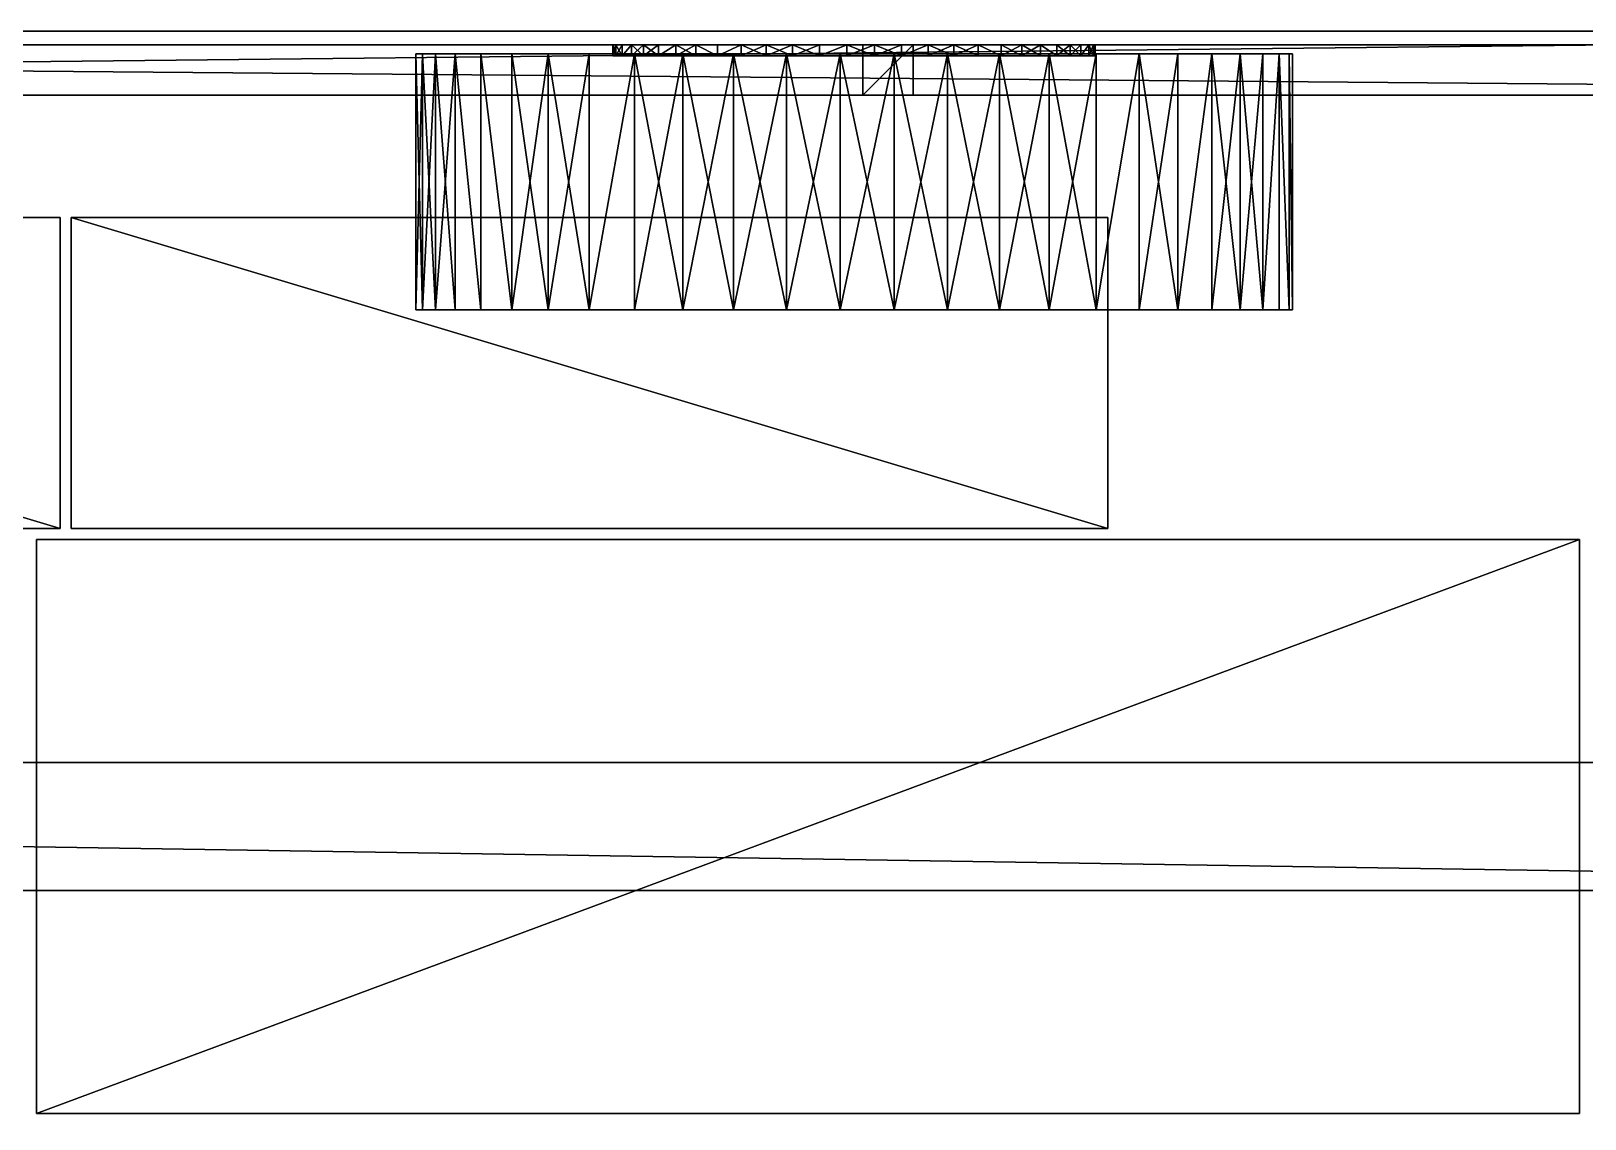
# Model space of a CAD drawing. Header units: millimetres. Extents: x -2500 to 6540, y -1255 to 1270.
# Drawn here: x 3400 to 5100, y 80 to 1270 of the extents above; entities that cross this region are included whole.
import ezdxf

# ---------------------------------------------------------------- set-up
doc = ezdxf.new("R2010")
doc.units = ezdxf.units.MM

msp = doc.modelspace()

# ---------------------------------------------------------------- linework, layer by layer
at = {"layer": 'CAD_75LAB'}
for points in [[(6540, 1270, 1190), (6540, 1270, 1120), (-40, 1270, 1120)], [(6540, 1270, 1190), (-40, 1270, 1120), (-40, 1270, 1190)], [(6540, 1270, 1120), (-40, 1200, 1120), (-40, 1270, 1120)], [(6540, 1270, 1120), (6540, 1200, 1120), (-40, 1200, 1120)], [(6540, 1270, 1190), (-40, 1270, 1190), (-40, 1200, 1190)], [(6540, 1270, 1190), (-40, 1200, 1190), (6540, 1200, 1190)], [(6540, 1255, 1030), (-40, 1255, 1030), (-40, 1255, 1120)], [(6540, 1255, 1120), (6540, 1255, 1030), (-40, 1255, 1120)], [(6540, -1255, 1030), (-40, -1255, 1030), (-40, 1255, 1030)], [(6540, 1255, 1030), (6540, -1255, 1030), (-40, 1255, 1030)], [(6540, -1255, 1120), (-40, 1255, 1120), (-40, -1255, 1120)], [(6540, 1255, 1120), (-40, 1255, 1120), (6540, -1255, 1120)], [(6540, 1255, 3560), (-40, 1255, 3560), (-40, 1255, 3615)], [(6540, 1255, 3615), (6540, 1255, 3560), (-40, 1255, 3615)], [(6540, 1200, 3560), (-40, 1200, 3560), (-40, 1255, 3560)], [(6540, 1255, 3560), (6540, 1200, 3560), (-40, 1255, 3560)], [(6540, 1200, 3615), (-40, 1255, 3615), (-40, 1200, 3615)], [(6540, 1255, 3615), (-40, 1255, 3615), (6540, 1200, 3615)], [(3820.91, 965, 509.55), (3828.17, 965, 568.2), (3828.17, 1245, 568.2)], [(3820.91, 965, 509.55), (3828.17, 1245, 568.2), (3820.91, 1245, 509.55)], [(3820.91, 965, 509.55), (3820.91, 1245, 509.55), (3820.91, 1245, 450.45)], [(3820.91, 965, 450.45), (3820.91, 965, 509.55), (3820.91, 1245, 450.45)], [(3828.17, 965, 391.8), (3820.91, 965, 450.45), (3820.91, 1245, 450.45)], [(3828.17, 965, 391.8), (3820.91, 1245, 450.45), (3828.17, 1245, 391.8)], [(3820.91, 1245, 509.55), (3828.17, 1245, 391.8), (3820.91, 1245, 450.45)], [(3842.59, 1245, 625.51), (3820.91, 1245, 509.55), (3828.17, 1245, 568.2)], [(3842.59, 1245, 625.51), (3828.17, 1245, 391.8), (3820.91, 1245, 509.55)], [(3828.17, 965, 568.2), (3842.59, 965, 625.51), (3842.59, 1245, 625.51)], [(3828.17, 965, 568.2), (3842.59, 1245, 625.51), (3828.17, 1245, 568.2)], [(3842.59, 965, 334.49), (3828.17, 965, 391.8), (3828.17, 1245, 391.8)], [(3842.59, 965, 334.49), (3828.17, 1245, 391.8), (3842.59, 1245, 334.49)], [(3828.17, 1245, 391.8), (3863.94, 1245, 279.38), (3842.59, 1245, 334.49)], [(3828.17, 1245, 391.8), (3965.86, 1245, 135.4), (3863.94, 1245, 279.38)], [(3842.59, 1245, 625.51), (3965.86, 1245, 135.4), (3828.17, 1245, 391.8)], [(3842.59, 965, 625.51), (3863.94, 1245, 680.62), (3842.59, 1245, 625.51)], [(3842.59, 965, 625.51), (3863.94, 965, 680.62), (3863.94, 1245, 680.62)], [(3863.94, 965, 279.38), (3842.59, 965, 334.49), (3842.59, 1245, 334.49)], [(3863.94, 965, 279.38), (3842.59, 1245, 334.49), (3863.94, 1245, 279.38)], [(3926.04, 1245, 780.92), (3842.59, 1245, 625.51), (3863.94, 1245, 680.62)], [(4402.69, 1245, 948.89), (3965.86, 1245, 135.4), (3842.59, 1245, 625.51)], [(4402.69, 1245, 948.89), (3842.59, 1245, 625.51), (3926.04, 1245, 780.92)], [(3891.9, 965, 732.69), (3891.9, 1245, 732.69), (3863.94, 1245, 680.62)], [(3863.94, 965, 680.62), (3891.9, 965, 732.69), (3863.94, 1245, 680.62)], [(3891.9, 965, 227.31), (3863.94, 965, 279.38), (3863.94, 1245, 279.38)], [(3891.9, 965, 227.31), (3863.94, 1245, 279.38), (3891.9, 1245, 227.31)], [(3863.94, 1245, 279.38), (3926.04, 1245, 179.08), (3891.9, 1245, 227.31)], [(3863.94, 1245, 279.38), (3965.86, 1245, 135.4), (3926.04, 1245, 179.08)], [(3926.04, 1245, 780.92), (3863.94, 1245, 680.62), (3891.9, 1245, 732.69)], [(3926.04, 965, 780.92), (3926.04, 1245, 780.92), (3891.9, 1245, 732.69)], [(3891.9, 965, 732.69), (3926.04, 965, 780.92), (3891.9, 1245, 732.69)], [(3926.04, 965, 179.08), (3891.9, 965, 227.31), (3891.9, 1245, 227.31)], [(3926.04, 965, 179.08), (3891.9, 1245, 227.31), (3926.04, 1245, 179.08)], [(3926.04, 965, 780.92), (3965.86, 1245, 824.6), (3926.04, 1245, 780.92)], [(3926.04, 965, 780.92), (3965.86, 965, 824.6), (3965.86, 1245, 824.6)], [(3965.86, 965, 135.4), (3926.04, 965, 179.08), (3926.04, 1245, 179.08)], [(3965.86, 965, 135.4), (3926.04, 1245, 179.08), (3965.86, 1245, 135.4)], [(4168.64, 1245, 941.68), (3926.04, 1245, 780.92), (3965.86, 1245, 824.6)], [(4402.69, 1245, 948.89), (3926.04, 1245, 780.92), (4168.64, 1245, 941.68)], [(3965.86, 965, 824.6), (4010.74, 1245, 863.05), (3965.86, 1245, 824.6)], [(3965.86, 965, 824.6), (4010.74, 965, 863.05), (4010.74, 1245, 863.05)], [(4010.74, 965, 96.95), (3965.86, 965, 135.4), (3965.86, 1245, 135.4)], [(4010.74, 965, 96.95), (3965.86, 1245, 135.4), (4010.74, 1245, 96.95)], [(4060, 1245, 64.31), (4010.74, 1245, 96.95), (3965.86, 1245, 135.4)], [(4060, 1245, 895.69), (3965.86, 1245, 824.6), (4010.74, 1245, 863.05)], [(4168.64, 1245, 941.68), (3965.86, 1245, 824.6), (4060, 1245, 895.69)], [(4402.69, 1245, 948.89), (4060, 1245, 64.31), (3965.86, 1245, 135.4)], [(4010.74, 965, 863.05), (4060, 1245, 895.69), (4010.74, 1245, 863.05)], [(4010.74, 965, 863.05), (4060, 965, 895.69), (4060, 1245, 895.69)], [(4010.74, 965, 96.95), (4010.74, 1245, 96.95), (4060, 1245, 64.31)], [(4060, 965, 64.31), (4010.74, 965, 96.95), (4060, 1245, 64.31)], [(4036.43, 1243, 495.07), (4039.87, 1243, 525.02), (4039.87, 1255, 525.02)], [(4036.43, 1243, 495.07), (4039.87, 1255, 525.02), (4036.43, 1255, 495.07)], [(4036.43, 1243, 495.07), (4036.43, 1255, 495.07), (4036.43, 1255, 464.93)], [(4036.43, 1243, 464.93), (4036.43, 1243, 495.07), (4036.43, 1255, 464.93)], [(4039.87, 1243, 434.98), (4036.43, 1243, 464.93), (4036.43, 1255, 464.93)], [(4039.87, 1243, 434.98), (4036.43, 1255, 464.93), (4039.87, 1255, 434.98)], [(4036.43, 1255, 495.07), (4039.87, 1255, 434.98), (4036.43, 1255, 464.93)], [(4036.43, 1255, 495.07), (4105.5, 1255, 301.49), (4039.87, 1255, 434.98)], [(4046.69, 1255, 554.38), (4036.43, 1255, 495.07), (4039.87, 1255, 525.02)], [(4070.12, 1255, 609.82), (4036.43, 1255, 495.07), (4046.69, 1255, 554.38)], [(4086.42, 1255, 635.18), (4105.5, 1255, 301.49), (4036.43, 1255, 495.07)], [(4086.42, 1255, 635.18), (4036.43, 1255, 495.07), (4070.12, 1255, 609.82)], [(4036.43, 1243, 495.07), (4036.43, 1243, 464.93), (4039.87, 1243, 434.98)], [(4036.43, 1243, 495.07), (4039.87, 1243, 434.98), (4105.5, 1243, 301.49)], [(4046.69, 1243, 554.38), (4039.87, 1243, 525.02), (4036.43, 1243, 495.07)], [(4070.12, 1243, 609.82), (4046.69, 1243, 554.38), (4036.43, 1243, 495.07)], [(4086.42, 1243, 635.18), (4036.43, 1243, 495.07), (4105.5, 1243, 301.49)], [(4086.42, 1243, 635.18), (4070.12, 1243, 609.82), (4036.43, 1243, 495.07)], [(4039.87, 1243, 525.02), (4046.69, 1243, 554.38), (4046.69, 1255, 554.38)], [(4039.87, 1243, 525.02), (4046.69, 1255, 554.38), (4039.87, 1255, 525.02)], [(4046.69, 1243, 405.62), (4039.87, 1243, 434.98), (4039.87, 1255, 434.98)], [(4046.69, 1243, 405.62), (4039.87, 1255, 434.98), (4046.69, 1255, 405.62)], [(4039.87, 1255, 434.98), (4070.12, 1255, 350.18), (4046.69, 1255, 405.62)], [(4039.87, 1255, 434.98), (4105.5, 1255, 301.49), (4070.12, 1255, 350.18)], [(4039.87, 1243, 434.98), (4046.69, 1243, 405.62), (4070.12, 1243, 350.18)], [(4039.87, 1243, 434.98), (4070.12, 1243, 350.18), (4105.5, 1243, 301.49)], [(4046.69, 1243, 554.38), (4056.82, 1243, 582.77), (4056.82, 1255, 582.77)], [(4046.69, 1243, 554.38), (4056.82, 1255, 582.77), (4046.69, 1255, 554.38)], [(4046.69, 1243, 405.62), (4046.69, 1255, 405.62), (4056.82, 1255, 377.23)], [(4056.82, 1243, 377.23), (4046.69, 1243, 405.62), (4056.82, 1255, 377.23)], [(4046.69, 1255, 405.62), (4070.12, 1255, 350.18), (4056.82, 1255, 377.23)], [(4070.12, 1255, 609.82), (4046.69, 1255, 554.38), (4056.82, 1255, 582.77)], [(4046.69, 1243, 405.62), (4056.82, 1243, 377.23), (4070.12, 1243, 350.18)], [(4070.12, 1243, 609.82), (4056.82, 1243, 582.77), (4046.69, 1243, 554.38)], [(4056.82, 1243, 582.77), (4070.12, 1243, 609.82), (4070.12, 1255, 609.82)], [(4056.82, 1243, 582.77), (4070.12, 1255, 609.82), (4056.82, 1255, 582.77)], [(4070.12, 1243, 350.18), (4056.82, 1243, 377.23), (4056.82, 1255, 377.23)], [(4070.12, 1243, 350.18), (4056.82, 1255, 377.23), (4070.12, 1255, 350.18)], [(4060, 965, 895.69), (4112.9, 1245, 922.03), (4060, 1245, 895.69)], [(4060, 965, 895.69), (4112.9, 965, 922.03), (4112.9, 1245, 922.03)], [(4112.9, 965, 37.97), (4060, 965, 64.31), (4060, 1245, 64.31)], [(4112.9, 965, 37.97), (4060, 1245, 64.31), (4112.9, 1245, 37.97)], [(4226.37, 1245, 5.68), (4112.9, 1245, 37.97), (4060, 1245, 64.31)], [(4285.22, 1245, 0.23), (4226.37, 1245, 5.68), (4060, 1245, 64.31)], [(4168.64, 1245, 941.68), (4060, 1245, 895.69), (4112.9, 1245, 922.03)], [(4402.69, 1245, 948.89), (4285.22, 1245, 0.23), (4060, 1245, 64.31)], [(4070.12, 1243, 609.82), (4086.42, 1243, 635.18), (4086.42, 1255, 635.18)], [(4070.12, 1243, 609.82), (4086.42, 1255, 635.18), (4070.12, 1255, 609.82)], [(4086.42, 1243, 324.82), (4070.12, 1243, 350.18), (4070.12, 1255, 350.18)], [(4086.42, 1243, 324.82), (4070.12, 1255, 350.18), (4086.42, 1255, 324.82)], [(4070.12, 1255, 350.18), (4105.5, 1255, 301.49), (4086.42, 1255, 324.82)], [(4070.12, 1243, 350.18), (4086.42, 1243, 324.82), (4105.5, 1243, 301.49)], [(4086.42, 1243, 635.18), (4105.5, 1243, 658.51), (4105.5, 1255, 658.51)], [(4086.42, 1243, 635.18), (4105.5, 1255, 658.51), (4086.42, 1255, 635.18)], [(4086.42, 1243, 324.82), (4086.42, 1255, 324.82), (4105.5, 1255, 301.49)], [(4105.5, 1243, 301.49), (4086.42, 1243, 324.82), (4105.5, 1255, 301.49)], [(4127.12, 1255, 679.52), (4086.42, 1255, 635.18), (4105.5, 1255, 658.51)], [(4150.99, 1255, 697.92), (4086.42, 1255, 635.18), (4127.12, 1255, 679.52)], [(4176.8, 1255, 713.49), (4105.5, 1255, 301.49), (4086.42, 1255, 635.18)], [(4176.8, 1255, 713.49), (4086.42, 1255, 635.18), (4150.99, 1255, 697.92)], [(4127.12, 1243, 679.52), (4105.5, 1243, 658.51), (4086.42, 1243, 635.18)], [(4150.99, 1243, 697.92), (4127.12, 1243, 679.52), (4086.42, 1243, 635.18)], [(4176.8, 1243, 713.49), (4086.42, 1243, 635.18), (4105.5, 1243, 301.49)], [(4176.8, 1243, 713.49), (4150.99, 1243, 697.92), (4086.42, 1243, 635.18)], [(4105.5, 1243, 658.51), (4127.12, 1255, 679.52), (4105.5, 1255, 658.51)], [(4105.5, 1243, 658.51), (4127.12, 1243, 679.52), (4127.12, 1255, 679.52)], [(4127.12, 1243, 280.48), (4105.5, 1243, 301.49), (4105.5, 1255, 301.49)], [(4127.12, 1243, 280.48), (4105.5, 1255, 301.49), (4127.12, 1255, 280.48)], [(4176.8, 1255, 246.51), (4127.12, 1255, 280.48), (4105.5, 1255, 301.49)], [(4232.89, 1255, 224.67), (4176.8, 1255, 246.51), (4105.5, 1255, 301.49)], [(4352.43, 1255, 221.26), (4232.89, 1255, 224.67), (4105.5, 1255, 301.49)], [(4292.46, 1255, 743.89), (4105.5, 1255, 301.49), (4176.8, 1255, 713.49)], [(4292.46, 1255, 743.89), (4352.43, 1255, 221.26), (4105.5, 1255, 301.49)], [(4176.8, 1243, 246.51), (4105.5, 1243, 301.49), (4127.12, 1243, 280.48)], [(4232.89, 1243, 224.67), (4105.5, 1243, 301.49), (4176.8, 1243, 246.51)], [(4352.43, 1243, 221.26), (4105.5, 1243, 301.49), (4232.89, 1243, 224.67)], [(4292.46, 1243, 743.89), (4176.8, 1243, 713.49), (4105.5, 1243, 301.49)], [(4292.46, 1243, 743.89), (4105.5, 1243, 301.49), (4352.43, 1243, 221.26)], [(4112.9, 965, 922.03), (4168.64, 1245, 941.68), (4112.9, 1245, 922.03)], [(4112.9, 965, 922.03), (4168.64, 965, 941.68), (4168.64, 1245, 941.68)], [(4168.64, 965, 18.32), (4112.9, 965, 37.97), (4112.9, 1245, 37.97)], [(4168.64, 965, 18.32), (4112.9, 1245, 37.97), (4168.64, 1245, 18.32)], [(4226.37, 1245, 5.68), (4168.64, 1245, 18.32), (4112.9, 1245, 37.97)], [(4150.99, 1243, 697.92), (4150.99, 1255, 697.92), (4127.12, 1255, 679.52)], [(4127.12, 1243, 679.52), (4150.99, 1243, 697.92), (4127.12, 1255, 679.52)], [(4150.99, 1243, 262.08), (4127.12, 1243, 280.48), (4127.12, 1255, 280.48)], [(4150.99, 1243, 262.08), (4127.12, 1255, 280.48), (4150.99, 1255, 262.08)], [(4176.8, 1255, 246.51), (4150.99, 1255, 262.08), (4127.12, 1255, 280.48)], [(4176.8, 1243, 246.51), (4127.12, 1243, 280.48), (4150.99, 1243, 262.08)], [(4150.99, 1243, 697.92), (4176.8, 1255, 713.49), (4150.99, 1255, 697.92)], [(4150.99, 1243, 697.92), (4176.8, 1243, 713.49), (4176.8, 1255, 713.49)], [(4150.99, 1243, 262.08), (4150.99, 1255, 262.08), (4176.8, 1255, 246.51)], [(4176.8, 1243, 246.51), (4150.99, 1243, 262.08), (4176.8, 1255, 246.51)], [(4168.64, 965, 941.68), (4226.37, 1245, 954.32), (4168.64, 1245, 941.68)], [(4168.64, 965, 941.68), (4226.37, 965, 954.32), (4226.37, 1245, 954.32)], [(4226.37, 965, 5.68), (4168.64, 965, 18.32), (4168.64, 1245, 18.32)], [(4226.37, 965, 5.68), (4168.64, 1245, 18.32), (4226.37, 1245, 5.68)], [(4402.69, 1245, 948.89), (4168.64, 1245, 941.68), (4226.37, 1245, 954.32)], [(4176.8, 1243, 713.49), (4204.22, 1255, 726.01), (4176.8, 1255, 713.49)], [(4176.8, 1243, 713.49), (4204.22, 1243, 726.01), (4204.22, 1255, 726.01)], [(4204.22, 1243, 233.99), (4176.8, 1243, 246.51), (4176.8, 1255, 246.51)], [(4204.22, 1243, 233.99), (4176.8, 1255, 246.51), (4204.22, 1255, 233.99)], [(4232.89, 1255, 224.67), (4204.22, 1255, 233.99), (4176.8, 1255, 246.51)], [(4262.43, 1255, 741.31), (4176.8, 1255, 713.49), (4204.22, 1255, 726.01)], [(4292.46, 1255, 743.89), (4176.8, 1255, 713.49), (4262.43, 1255, 741.31)], [(4232.89, 1243, 224.67), (4176.8, 1243, 246.51), (4204.22, 1243, 233.99)], [(4262.43, 1243, 741.31), (4204.22, 1243, 726.01), (4176.8, 1243, 713.49)], [(4292.46, 1243, 743.89), (4262.43, 1243, 741.31), (4176.8, 1243, 713.49)], [(4204.22, 1243, 726.01), (4232.89, 1255, 735.33), (4204.22, 1255, 726.01)], [(4204.22, 1243, 726.01), (4232.89, 1243, 735.33), (4232.89, 1255, 735.33)], [(4232.89, 1243, 224.67), (4204.22, 1243, 233.99), (4204.22, 1255, 233.99)], [(4232.89, 1243, 224.67), (4204.22, 1255, 233.99), (4232.89, 1255, 224.67)], [(4262.43, 1255, 741.31), (4204.22, 1255, 726.01), (4232.89, 1255, 735.33)], [(4262.43, 1243, 741.31), (4232.89, 1243, 735.33), (4204.22, 1243, 726.01)], [(4226.37, 965, 954.32), (4285.22, 965, 959.77), (4285.22, 1245, 959.77)], [(4226.37, 965, 954.32), (4285.22, 1245, 959.77), (4226.37, 1245, 954.32)], [(4285.22, 965, 0.23), (4226.37, 965, 5.68), (4226.37, 1245, 5.68)], [(4285.22, 965, 0.23), (4226.37, 1245, 5.68), (4285.22, 1245, 0.23)], [(4402.69, 1245, 948.89), (4226.37, 1245, 954.32), (4285.22, 1245, 959.77)], [(4232.89, 1243, 735.33), (4262.43, 1255, 741.31), (4232.89, 1255, 735.33)], [(4232.89, 1243, 735.33), (4262.43, 1243, 741.31), (4262.43, 1255, 741.31)], [(4262.43, 1243, 218.69), (4232.89, 1243, 224.67), (4232.89, 1255, 224.67)], [(4262.43, 1243, 218.69), (4232.89, 1255, 224.67), (4262.43, 1255, 218.69)], [(4352.43, 1255, 221.26), (4262.43, 1255, 218.69), (4232.89, 1255, 224.67)], [(4352.43, 1243, 221.26), (4232.89, 1243, 224.67), (4262.43, 1243, 218.69)], [(4262.43, 1243, 741.31), (4292.46, 1255, 743.89), (4262.43, 1255, 741.31)], [(4262.43, 1243, 741.31), (4292.46, 1243, 743.89), (4292.46, 1255, 743.89)], [(4262.43, 1243, 218.69), (4262.43, 1255, 218.69), (4292.46, 1255, 216.11)], [(4292.46, 1243, 216.11), (4262.43, 1243, 218.69), (4292.46, 1255, 216.11)], [(4322.59, 1255, 216.97), (4292.46, 1255, 216.11), (4262.43, 1255, 218.69)], [(4352.43, 1255, 221.26), (4322.59, 1255, 216.97), (4262.43, 1255, 218.69)], [(4322.59, 1243, 216.97), (4262.43, 1243, 218.69), (4292.46, 1243, 216.11)], [(4352.43, 1243, 221.26), (4262.43, 1243, 218.69), (4322.59, 1243, 216.97)], [(4285.22, 965, 959.77), (4344.29, 965, 957.95), (4344.29, 1245, 957.95)], [(4285.22, 965, 959.77), (4344.29, 1245, 957.95), (4285.22, 1245, 959.77)], [(4344.29, 965, 2.05), (4285.22, 965, 0.23), (4285.22, 1245, 0.23)], [(4344.29, 965, 2.05), (4285.22, 1245, 0.23), (4344.29, 1245, 2.05)], [(4654.72, 1245, 156.63), (4344.29, 1245, 2.05), (4285.22, 1245, 0.23)], [(4691.77, 1245, 202.67), (4654.72, 1245, 156.63), (4285.22, 1245, 0.23)], [(4722.89, 1245, 252.92), (4691.77, 1245, 202.67), (4285.22, 1245, 0.23)], [(4402.69, 1245, 948.89), (4285.22, 1245, 959.77), (4344.29, 1245, 957.95)], [(4654.72, 1245, 803.37), (4285.22, 1245, 0.23), (4402.69, 1245, 948.89)], [(4654.72, 1245, 803.37), (4722.89, 1245, 252.92), (4285.22, 1245, 0.23)], [(4292.46, 1243, 743.89), (4322.59, 1255, 743.03), (4292.46, 1255, 743.89)], [(4292.46, 1243, 743.89), (4322.59, 1243, 743.03), (4322.59, 1255, 743.03)], [(4322.59, 1243, 216.97), (4292.46, 1243, 216.11), (4292.46, 1255, 216.11)], [(4322.59, 1243, 216.97), (4292.46, 1255, 216.11), (4322.59, 1255, 216.97)], [(4381.58, 1255, 731.08), (4292.46, 1255, 743.89), (4322.59, 1255, 743.03)], [(4381.58, 1255, 731.08), (4352.43, 1255, 221.26), (4292.46, 1255, 743.89)], [(4381.58, 1243, 731.08), (4322.59, 1243, 743.03), (4292.46, 1243, 743.89)], [(4381.58, 1243, 731.08), (4292.46, 1243, 743.89), (4352.43, 1243, 221.26)], [(4310, 1200, 3560), (4310, 1255, 1120), (4310, 1200, 1120)], [(4310, 1200, 3560), (4310, 1255, 3560), (4310, 1255, 1120)], [(4365, 1255, 3560), (4365, 1255, 1120), (4310, 1255, 1120)], [(4365, 1255, 3560), (4310, 1255, 1120), (4310, 1255, 3560)], [(4365, 1255, 1120), (4310, 1200, 1120), (4310, 1255, 1120)], [(4365, 1255, 1120), (4365, 1200, 1120), (4310, 1200, 1120)], [(4365, 1255, 3560), (4310, 1255, 3560), (4310, 1200, 3560)], [(4365, 1255, 3560), (4310, 1200, 3560), (4365, 1200, 3560)], [(4322.59, 1243, 743.03), (4352.43, 1255, 738.74), (4322.59, 1255, 743.03)], [(4322.59, 1243, 743.03), (4352.43, 1243, 738.74), (4352.43, 1255, 738.74)], [(4352.43, 1243, 221.26), (4322.59, 1243, 216.97), (4322.59, 1255, 216.97)], [(4352.43, 1243, 221.26), (4322.59, 1255, 216.97), (4352.43, 1255, 221.26)], [(4381.58, 1255, 731.08), (4322.59, 1255, 743.03), (4352.43, 1255, 738.74)], [(4381.58, 1243, 731.08), (4352.43, 1243, 738.74), (4322.59, 1243, 743.03)], [(4344.29, 965, 957.95), (4402.69, 965, 948.89), (4402.69, 1245, 948.89)], [(4344.29, 965, 957.95), (4402.69, 1245, 948.89), (4344.29, 1245, 957.95)], [(4402.69, 965, 11.11), (4344.29, 965, 2.05), (4344.29, 1245, 2.05)], [(4402.69, 965, 11.11), (4344.29, 1245, 2.05), (4402.69, 1245, 11.11)], [(4513.95, 1245, 50.32), (4402.69, 1245, 11.11), (4344.29, 1245, 2.05)], [(4654.72, 1245, 156.63), (4513.95, 1245, 50.32), (4344.29, 1245, 2.05)], [(4352.43, 1243, 738.74), (4381.58, 1243, 731.08), (4381.58, 1255, 731.08)], [(4352.43, 1243, 738.74), (4381.58, 1255, 731.08), (4352.43, 1255, 738.74)], [(4352.43, 1243, 221.26), (4352.43, 1255, 221.26), (4381.58, 1255, 228.92)], [(4381.58, 1243, 228.92), (4352.43, 1243, 221.26), (4381.58, 1255, 228.92)], [(4409.67, 1255, 239.86), (4381.58, 1255, 228.92), (4352.43, 1255, 221.26)], [(4564, 1255, 480), (4409.67, 1255, 239.86), (4352.43, 1255, 221.26)], [(4461.21, 1255, 689.06), (4564, 1255, 480), (4352.43, 1255, 221.26)], [(4461.21, 1255, 689.06), (4352.43, 1255, 221.26), (4381.58, 1255, 731.08)], [(4409.67, 1243, 239.86), (4352.43, 1243, 221.26), (4381.58, 1243, 228.92)], [(4564, 1243, 480), (4352.43, 1243, 221.26), (4409.67, 1243, 239.86)], [(4461.21, 1243, 689.06), (4352.43, 1243, 221.26), (4564, 1243, 480)], [(4461.21, 1243, 689.06), (4381.58, 1243, 731.08), (4352.43, 1243, 221.26)], [(4365, 1200, 3560), (4365, 1200, 1120), (4365, 1255, 1120)], [(4365, 1200, 3560), (4365, 1255, 1120), (4365, 1255, 3560)], [(4381.58, 1243, 731.08), (4409.67, 1243, 720.14), (4409.67, 1255, 720.14)], [(4381.58, 1243, 731.08), (4409.67, 1255, 720.14), (4381.58, 1255, 731.08)], [(4409.67, 1243, 239.86), (4381.58, 1255, 228.92), (4409.67, 1255, 239.86)], [(4409.67, 1243, 239.86), (4381.58, 1243, 228.92), (4381.58, 1255, 228.92)], [(4461.21, 1255, 689.06), (4381.58, 1255, 731.08), (4409.67, 1255, 720.14)], [(4461.21, 1243, 689.06), (4409.67, 1243, 720.14), (4381.58, 1243, 731.08)], [(4402.69, 965, 948.89), (4459.53, 965, 932.71), (4459.53, 1245, 932.71)], [(4402.69, 965, 948.89), (4459.53, 1245, 932.71), (4402.69, 1245, 948.89)], [(4459.53, 965, 27.29), (4402.69, 965, 11.11), (4402.69, 1245, 11.11)], [(4459.53, 965, 27.29), (4402.69, 1245, 11.11), (4459.53, 1245, 27.29)], [(4513.95, 1245, 50.32), (4459.53, 1245, 27.29), (4402.69, 1245, 11.11)], [(4654.72, 1245, 803.37), (4402.69, 1245, 948.89), (4459.53, 1245, 932.71)], [(4409.67, 1243, 720.14), (4436.33, 1243, 706.08), (4436.33, 1255, 706.08)], [(4409.67, 1243, 720.14), (4436.33, 1255, 706.08), (4409.67, 1255, 720.14)], [(4436.33, 1243, 253.92), (4409.67, 1255, 239.86), (4436.33, 1255, 253.92)], [(4436.33, 1243, 253.92), (4409.67, 1243, 239.86), (4409.67, 1255, 239.86)], [(4461.21, 1255, 270.94), (4436.33, 1255, 253.92), (4409.67, 1255, 239.86)], [(4564, 1255, 480), (4461.21, 1255, 270.94), (4409.67, 1255, 239.86)], [(4461.21, 1255, 689.06), (4409.67, 1255, 720.14), (4436.33, 1255, 706.08)], [(4461.21, 1243, 270.94), (4409.67, 1243, 239.86), (4436.33, 1243, 253.92)], [(4564, 1243, 480), (4409.67, 1243, 239.86), (4461.21, 1243, 270.94)], [(4461.21, 1243, 689.06), (4436.33, 1243, 706.08), (4409.67, 1243, 720.14)], [(4461.21, 1243, 689.06), (4461.21, 1255, 689.06), (4436.33, 1255, 706.08)], [(4436.33, 1243, 706.08), (4461.21, 1243, 689.06), (4436.33, 1255, 706.08)], [(4461.21, 1243, 270.94), (4436.33, 1243, 253.92), (4436.33, 1255, 253.92)], [(4461.21, 1243, 270.94), (4436.33, 1255, 253.92), (4461.21, 1255, 270.94)], [(4459.53, 965, 932.71), (4513.95, 965, 909.68), (4513.95, 1245, 909.68)], [(4459.53, 965, 932.71), (4513.95, 1245, 909.68), (4459.53, 1245, 932.71)], [(4513.95, 965, 50.32), (4459.53, 965, 27.29), (4459.53, 1245, 27.29)], [(4513.95, 965, 50.32), (4459.53, 1245, 27.29), (4513.95, 1245, 50.32)], [(4654.72, 1245, 803.37), (4459.53, 1245, 932.71), (4513.95, 1245, 909.68)], [(4461.21, 1243, 689.06), (4483.99, 1243, 669.32), (4483.99, 1255, 669.32)], [(4461.21, 1243, 689.06), (4483.99, 1255, 669.32), (4461.21, 1255, 689.06)], [(4483.99, 1243, 290.68), (4461.21, 1243, 270.94), (4461.21, 1255, 270.94)], [(4483.99, 1243, 290.68), (4461.21, 1255, 270.94), (4483.99, 1255, 290.68)], [(4504.37, 1255, 312.88), (4483.99, 1255, 290.68), (4461.21, 1255, 270.94)], [(4522.09, 1255, 337.27), (4504.37, 1255, 312.88), (4461.21, 1255, 270.94)], [(4564, 1255, 480), (4522.09, 1255, 337.27), (4461.21, 1255, 270.94)], [(4483.99, 1255, 669.32), (4564, 1255, 480), (4461.21, 1255, 689.06)], [(4504.37, 1243, 312.88), (4461.21, 1243, 270.94), (4483.99, 1243, 290.68)], [(4522.09, 1243, 337.27), (4461.21, 1243, 270.94), (4504.37, 1243, 312.88)], [(4564, 1243, 480), (4461.21, 1243, 270.94), (4522.09, 1243, 337.27)], [(4483.99, 1243, 669.32), (4461.21, 1243, 689.06), (4564, 1243, 480)], [(4483.99, 1243, 669.32), (4504.37, 1243, 647.12), (4504.37, 1255, 647.12)], [(4483.99, 1243, 669.32), (4504.37, 1255, 647.12), (4483.99, 1255, 669.32)], [(4504.37, 1243, 312.88), (4483.99, 1255, 290.68), (4504.37, 1255, 312.88)], [(4504.37, 1243, 312.88), (4483.99, 1243, 290.68), (4483.99, 1255, 290.68)], [(4483.99, 1255, 669.32), (4504.37, 1255, 647.12), (4564, 1255, 480)], [(4483.99, 1243, 669.32), (4564, 1243, 480), (4504.37, 1243, 647.12)], [(4522.09, 1243, 622.73), (4522.09, 1255, 622.73), (4504.37, 1255, 647.12)], [(4504.37, 1243, 647.12), (4522.09, 1243, 622.73), (4504.37, 1255, 647.12)], [(4522.09, 1243, 337.27), (4504.37, 1255, 312.88), (4522.09, 1255, 337.27)], [(4522.09, 1243, 337.27), (4504.37, 1243, 312.88), (4504.37, 1255, 312.88)], [(4504.37, 1255, 647.12), (4522.09, 1255, 622.73), (4564, 1255, 480)], [(4504.37, 1243, 647.12), (4564, 1243, 480), (4522.09, 1243, 622.73)], [(4513.95, 965, 909.68), (4565.14, 965, 880.13), (4565.14, 1245, 880.13)], [(4513.95, 965, 909.68), (4565.14, 1245, 880.13), (4513.95, 1245, 909.68)], [(4565.14, 965, 79.87), (4513.95, 965, 50.32), (4513.95, 1245, 50.32)], [(4565.14, 965, 79.87), (4513.95, 1245, 50.32), (4565.14, 1245, 79.87)], [(4654.72, 1245, 156.63), (4565.14, 1245, 79.87), (4513.95, 1245, 50.32)], [(4654.72, 1245, 803.37), (4513.95, 1245, 909.68), (4565.14, 1245, 880.13)], [(4522.09, 1243, 622.73), (4536.91, 1243, 596.48), (4536.91, 1255, 596.48)], [(4522.09, 1243, 622.73), (4536.91, 1255, 596.48), (4522.09, 1255, 622.73)], [(4536.91, 1243, 363.52), (4522.09, 1255, 337.27), (4536.91, 1255, 363.52)], [(4536.91, 1243, 363.52), (4522.09, 1243, 337.27), (4522.09, 1255, 337.27)], [(4564, 1255, 480), (4536.91, 1255, 363.52), (4522.09, 1255, 337.27)], [(4522.09, 1255, 622.73), (4536.91, 1255, 596.48), (4564, 1255, 480)], [(4564, 1243, 480), (4522.09, 1243, 337.27), (4536.91, 1243, 363.52)], [(4522.09, 1243, 622.73), (4564, 1243, 480), (4536.91, 1243, 596.48)], [(4536.91, 1243, 596.48), (4548.65, 1243, 568.72), (4548.65, 1255, 568.72)], [(4536.91, 1243, 596.48), (4548.65, 1255, 568.72), (4536.91, 1255, 596.48)], [(4548.65, 1243, 391.28), (4536.91, 1255, 363.52), (4548.65, 1255, 391.28)], [(4548.65, 1243, 391.28), (4536.91, 1243, 363.52), (4536.91, 1255, 363.52)], [(4564, 1255, 480), (4548.65, 1255, 391.28), (4536.91, 1255, 363.52)], [(4536.91, 1255, 596.48), (4562.28, 1255, 510.09), (4564, 1255, 480)], [(4536.91, 1255, 596.48), (4557.14, 1255, 539.8), (4562.28, 1255, 510.09)], [(4536.91, 1255, 596.48), (4548.65, 1255, 568.72), (4557.14, 1255, 539.8)], [(4564, 1243, 480), (4536.91, 1243, 363.52), (4548.65, 1243, 391.28)], [(4536.91, 1243, 596.48), (4564, 1243, 480), (4562.28, 1243, 510.09)], [(4536.91, 1243, 596.48), (4562.28, 1243, 510.09), (4557.14, 1243, 539.8)], [(4536.91, 1243, 596.48), (4557.14, 1243, 539.8), (4548.65, 1243, 568.72)], [(4548.65, 1243, 568.72), (4557.14, 1243, 539.8), (4557.14, 1255, 539.8)], [(4548.65, 1243, 568.72), (4557.14, 1255, 539.8), (4548.65, 1255, 568.72)], [(4548.65, 1243, 391.28), (4548.65, 1255, 391.28), (4557.14, 1255, 420.2)], [(4557.14, 1243, 420.2), (4548.65, 1243, 391.28), (4557.14, 1255, 420.2)], [(4562.28, 1255, 449.91), (4557.14, 1255, 420.2), (4548.65, 1255, 391.28)], [(4564, 1255, 480), (4562.28, 1255, 449.91), (4548.65, 1255, 391.28)], [(4562.28, 1243, 449.91), (4548.65, 1243, 391.28), (4557.14, 1243, 420.2)], [(4564, 1243, 480), (4548.65, 1243, 391.28), (4562.28, 1243, 449.91)], [(4557.14, 1243, 539.8), (4562.28, 1243, 510.09), (4562.28, 1255, 510.09)], [(4557.14, 1243, 539.8), (4562.28, 1255, 510.09), (4557.14, 1255, 539.8)], [(4562.28, 1243, 449.91), (4557.14, 1255, 420.2), (4562.28, 1255, 449.91)], [(4562.28, 1243, 449.91), (4557.14, 1243, 420.2), (4557.14, 1255, 420.2)], [(4562.28, 1243, 510.09), (4564, 1243, 480), (4564, 1255, 480)], [(4562.28, 1243, 510.09), (4564, 1255, 480), (4562.28, 1255, 510.09)], [(4562.28, 1243, 449.91), (4562.28, 1255, 449.91), (4564, 1255, 480)], [(4564, 1243, 480), (4562.28, 1243, 449.91), (4564, 1255, 480)], [(4565.14, 965, 880.13), (4612.3, 965, 844.51), (4612.3, 1245, 844.51)], [(4565.14, 965, 880.13), (4612.3, 1245, 844.51), (4565.14, 1245, 880.13)], [(4565.14, 965, 79.87), (4565.14, 1245, 79.87), (4612.3, 1245, 115.49)], [(4612.3, 965, 115.49), (4565.14, 965, 79.87), (4612.3, 1245, 115.49)], [(4654.72, 1245, 156.63), (4612.3, 1245, 115.49), (4565.14, 1245, 79.87)], [(4654.72, 1245, 803.37), (4565.14, 1245, 880.13), (4612.3, 1245, 844.51)], [(4612.3, 965, 844.51), (4654.72, 965, 803.37), (4654.72, 1245, 803.37)], [(4612.3, 965, 844.51), (4654.72, 1245, 803.37), (4612.3, 1245, 844.51)], [(4654.72, 965, 156.63), (4612.3, 965, 115.49), (4612.3, 1245, 115.49)], [(4654.72, 965, 156.63), (4612.3, 1245, 115.49), (4654.72, 1245, 156.63)], [(4654.72, 965, 803.37), (4691.77, 965, 757.33), (4691.77, 1245, 757.33)], [(4654.72, 965, 803.37), (4691.77, 1245, 757.33), (4654.72, 1245, 803.37)], [(4654.72, 965, 156.63), (4654.72, 1245, 156.63), (4691.77, 1245, 202.67)], [(4691.77, 965, 202.67), (4654.72, 965, 156.63), (4691.77, 1245, 202.67)], [(4654.72, 1245, 803.37), (4776.36, 1245, 538.99), (4747.59, 1245, 306.6)], [(4654.72, 1245, 803.37), (4691.77, 1245, 757.33), (4776.36, 1245, 538.99)], [(4654.72, 1245, 803.37), (4747.59, 1245, 306.6), (4722.89, 1245, 252.92)], [(4691.77, 965, 757.33), (4722.89, 965, 707.08), (4722.89, 1245, 707.08)], [(4691.77, 965, 757.33), (4722.89, 1245, 707.08), (4691.77, 1245, 757.33)], [(4722.89, 965, 252.92), (4691.77, 965, 202.67), (4691.77, 1245, 202.67)], [(4722.89, 965, 252.92), (4691.77, 1245, 202.67), (4722.89, 1245, 252.92)], [(4691.77, 1245, 757.33), (4722.89, 1245, 707.08), (4776.36, 1245, 538.99)], [(4722.89, 965, 707.08), (4747.59, 965, 653.4), (4747.59, 1245, 653.4)], [(4722.89, 965, 707.08), (4747.59, 1245, 653.4), (4722.89, 1245, 707.08)], [(4747.59, 965, 306.6), (4722.89, 1245, 252.92), (4747.59, 1245, 306.6)], [(4747.59, 965, 306.6), (4722.89, 965, 252.92), (4722.89, 1245, 252.92)], [(4722.89, 1245, 707.08), (4747.59, 1245, 653.4), (4776.36, 1245, 538.99)], [(4747.59, 965, 653.4), (4765.5, 965, 597.08), (4765.5, 1245, 597.08)], [(4747.59, 965, 653.4), (4765.5, 1245, 597.08), (4747.59, 1245, 653.4)], [(4747.59, 965, 306.6), (4747.59, 1245, 306.6), (4765.5, 1245, 362.92)], [(4765.5, 965, 362.92), (4747.59, 965, 306.6), (4765.5, 1245, 362.92)], [(4776.36, 1245, 538.99), (4765.5, 1245, 362.92), (4747.59, 1245, 306.6)], [(4747.59, 1245, 653.4), (4765.5, 1245, 597.08), (4776.36, 1245, 538.99)], [(4776.36, 965, 538.99), (4776.36, 1245, 538.99), (4765.5, 1245, 597.08)], [(4765.5, 965, 597.08), (4776.36, 965, 538.99), (4765.5, 1245, 597.08)], [(4776.36, 965, 421.01), (4765.5, 1245, 362.92), (4776.36, 1245, 421.01)], [(4776.36, 965, 421.01), (4765.5, 965, 362.92), (4765.5, 1245, 362.92)], [(4780, 1245, 480), (4776.36, 1245, 421.01), (4765.5, 1245, 362.92)], [(4776.36, 1245, 538.99), (4780, 1245, 480), (4765.5, 1245, 362.92)], [(4780, 965, 480), (4780, 1245, 480), (4776.36, 1245, 538.99)], [(4776.36, 965, 538.99), (4780, 965, 480), (4776.36, 1245, 538.99)], [(4780, 965, 480), (4776.36, 1245, 421.01), (4780, 1245, 480)], [(4780, 965, 480), (4776.36, 965, 421.01), (4776.36, 1245, 421.01)], [(6540, 1200, 3560), (-40, 1200, 3615), (-40, 1200, 3560)], [(6540, 1200, 3615), (-40, 1200, 3615), (6540, 1200, 3560)], [(6540, 1200, 1190), (-40, 1200, 1120), (6540, 1200, 1120)], [(6540, 1200, 1190), (-40, 1200, 1190), (-40, 1200, 1120)], [(4365, 1200, 3560), (4310, 1200, 1120), (4365, 1200, 1120)], [(4365, 1200, 3560), (4310, 1200, 3560), (4310, 1200, 1120)], [(3432, 1066, 1123), (2298, 1066, 1123), (2298, 1066, 1329)], [(3432, 1066, 1329), (3432, 1066, 1123), (2298, 1066, 1329)], [(3432, 726, 1123), (2298, 726, 1123), (2298, 1066, 1123)], [(3432, 1066, 1123), (3432, 726, 1123), (2298, 1066, 1123)], [(3432, 726, 1329), (2298, 1066, 1329), (2298, 726, 1329)], [(3432, 1066, 1329), (2298, 1066, 1329), (3432, 726, 1329)], [(3432, 1066, 1335), (2298, 1066, 1335), (2298, 1066, 1541)], [(3432, 1066, 1541), (3432, 1066, 1335), (2298, 1066, 1541)], [(3432, 726, 1335), (2298, 726, 1335), (2298, 1066, 1335)], [(3432, 1066, 1335), (3432, 726, 1335), (2298, 1066, 1335)], [(3432, 726, 1541), (2298, 1066, 1541), (2298, 726, 1541)], [(3432, 1066, 1541), (2298, 1066, 1541), (3432, 726, 1541)], [(3432, 1066, 1547), (2298, 1066, 1547), (2298, 1066, 1753)], [(3432, 1066, 1753), (3432, 1066, 1547), (2298, 1066, 1753)], [(3432, 726, 1547), (2298, 726, 1547), (2298, 1066, 1547)], [(3432, 1066, 1547), (3432, 726, 1547), (2298, 1066, 1547)], [(3432, 726, 1753), (2298, 1066, 1753), (2298, 726, 1753)], [(3432, 1066, 1753), (2298, 1066, 1753), (3432, 726, 1753)], [(3432, 1066, 1759), (2298, 1066, 1759), (2298, 1066, 1965)], [(3432, 1066, 1965), (3432, 1066, 1759), (2298, 1066, 1965)], [(3432, 726, 1759), (2298, 726, 1759), (2298, 1066, 1759)], [(3432, 1066, 1759), (3432, 726, 1759), (2298, 1066, 1759)], [(3432, 726, 1965), (2298, 1066, 1965), (2298, 726, 1965)], [(3432, 1066, 1965), (2298, 1066, 1965), (3432, 726, 1965)], [(3432, 1066, 1971), (2298, 1066, 1971), (2298, 1066, 2177)], [(3432, 1066, 2177), (3432, 1066, 1971), (2298, 1066, 2177)], [(3432, 726, 1971), (2298, 726, 1971), (2298, 1066, 1971)], [(3432, 1066, 1971), (3432, 726, 1971), (2298, 1066, 1971)], [(3432, 726, 2177), (2298, 1066, 2177), (2298, 726, 2177)], [(3432, 1066, 2177), (2298, 1066, 2177), (3432, 726, 2177)], [(3432, 1066, 2183), (2298, 1066, 2183), (2298, 1066, 2389)], [(3432, 1066, 2389), (3432, 1066, 2183), (2298, 1066, 2389)], [(3432, 726, 2183), (2298, 726, 2183), (2298, 1066, 2183)], [(3432, 1066, 2183), (3432, 726, 2183), (2298, 1066, 2183)], [(3432, 726, 2389), (2298, 1066, 2389), (2298, 726, 2389)], [(3432, 1066, 2389), (2298, 1066, 2389), (3432, 726, 2389)], [(3432, 1066, 2395), (2298, 1066, 2395), (2298, 1066, 2601)], [(3432, 1066, 2601), (3432, 1066, 2395), (2298, 1066, 2601)], [(3432, 726, 2395), (2298, 726, 2395), (2298, 1066, 2395)], [(3432, 1066, 2395), (3432, 726, 2395), (2298, 1066, 2395)], [(3432, 726, 2601), (2298, 1066, 2601), (2298, 726, 2601)], [(3432, 1066, 2601), (2298, 1066, 2601), (3432, 726, 2601)], [(3432, 1066, 2607), (2298, 1066, 2607), (2298, 1066, 2813)], [(3432, 1066, 2813), (3432, 1066, 2607), (2298, 1066, 2813)], [(3432, 726, 2607), (2298, 726, 2607), (2298, 1066, 2607)], [(3432, 1066, 2607), (3432, 726, 2607), (2298, 1066, 2607)], [(3432, 726, 2813), (2298, 1066, 2813), (2298, 726, 2813)], [(3432, 1066, 2813), (2298, 1066, 2813), (3432, 726, 2813)], [(3432, 1066, 2819), (2298, 1066, 2819), (2298, 1066, 3025)], [(3432, 1066, 3025), (3432, 1066, 2819), (2298, 1066, 3025)], [(3432, 726, 2819), (2298, 726, 2819), (2298, 1066, 2819)], [(3432, 1066, 2819), (3432, 726, 2819), (2298, 1066, 2819)], [(3432, 726, 3025), (2298, 1066, 3025), (2298, 726, 3025)], [(3432, 1066, 3025), (2298, 1066, 3025), (3432, 726, 3025)], [(3432, 1066, 3031), (2298, 1066, 3031), (2298, 1066, 3237)], [(3432, 1066, 3237), (3432, 1066, 3031), (2298, 1066, 3237)], [(3432, 726, 3031), (2298, 726, 3031), (2298, 1066, 3031)], [(3432, 1066, 3031), (3432, 726, 3031), (2298, 1066, 3031)], [(3432, 726, 3237), (2298, 1066, 3237), (2298, 726, 3237)], [(3432, 1066, 3237), (2298, 1066, 3237), (3432, 726, 3237)], [(3432, 1066, 3243), (2298, 1066, 3243), (2298, 1066, 3449)], [(3432, 1066, 3449), (3432, 1066, 3243), (2298, 1066, 3449)], [(3432, 726, 3243), (2298, 726, 3243), (2298, 1066, 3243)], [(3432, 1066, 3243), (3432, 726, 3243), (2298, 1066, 3243)], [(3432, 726, 3449), (2298, 1066, 3449), (2298, 726, 3449)], [(3432, 1066, 3449), (2298, 1066, 3449), (3432, 726, 3449)], [(3432, 726, 1329), (3432, 726, 1123), (3432, 1066, 1123)], [(3432, 726, 1329), (3432, 1066, 1123), (3432, 1066, 1329)], [(3432, 726, 1541), (3432, 726, 1335), (3432, 1066, 1335)], [(3432, 726, 1541), (3432, 1066, 1335), (3432, 1066, 1541)], [(3432, 726, 1753), (3432, 726, 1547), (3432, 1066, 1547)], [(3432, 726, 1753), (3432, 1066, 1547), (3432, 1066, 1753)], [(3432, 726, 1965), (3432, 726, 1759), (3432, 1066, 1759)], [(3432, 726, 1965), (3432, 1066, 1759), (3432, 1066, 1965)], [(3432, 726, 2177), (3432, 726, 1971), (3432, 1066, 1971)], [(3432, 726, 2177), (3432, 1066, 1971), (3432, 1066, 2177)], [(3432, 726, 2389), (3432, 726, 2183), (3432, 1066, 2183)], [(3432, 726, 2389), (3432, 1066, 2183), (3432, 1066, 2389)], [(3432, 726, 2601), (3432, 726, 2395), (3432, 1066, 2395)], [(3432, 726, 2601), (3432, 1066, 2395), (3432, 1066, 2601)], [(3432, 726, 2813), (3432, 726, 2607), (3432, 1066, 2607)], [(3432, 726, 2813), (3432, 1066, 2607), (3432, 1066, 2813)], [(3432, 726, 3025), (3432, 726, 2819), (3432, 1066, 2819)], [(3432, 726, 3025), (3432, 1066, 2819), (3432, 1066, 3025)], [(3432, 726, 3237), (3432, 726, 3031), (3432, 1066, 3031)], [(3432, 726, 3237), (3432, 1066, 3031), (3432, 1066, 3237)], [(3432, 726, 3449), (3432, 726, 3243), (3432, 1066, 3243)], [(3432, 726, 3449), (3432, 1066, 3243), (3432, 1066, 3449)], [(3444, 726, 1329), (3444, 1066, 1123), (3444, 726, 1123)], [(3444, 726, 1329), (3444, 1066, 1329), (3444, 1066, 1123)], [(4578, 1066, 1123), (3444, 1066, 1123), (3444, 1066, 1329)], [(4578, 1066, 1329), (4578, 1066, 1123), (3444, 1066, 1329)], [(4578, 726, 1123), (3444, 726, 1123), (3444, 1066, 1123)], [(4578, 1066, 1123), (4578, 726, 1123), (3444, 1066, 1123)], [(4578, 726, 1329), (3444, 1066, 1329), (3444, 726, 1329)], [(4578, 1066, 1329), (3444, 1066, 1329), (4578, 726, 1329)], [(3444, 726, 1541), (3444, 1066, 1335), (3444, 726, 1335)], [(3444, 726, 1541), (3444, 1066, 1541), (3444, 1066, 1335)], [(4578, 1066, 1335), (3444, 1066, 1335), (3444, 1066, 1541)], [(4578, 1066, 1541), (4578, 1066, 1335), (3444, 1066, 1541)], [(4578, 726, 1335), (3444, 726, 1335), (3444, 1066, 1335)], [(4578, 1066, 1335), (4578, 726, 1335), (3444, 1066, 1335)], [(4578, 726, 1541), (3444, 1066, 1541), (3444, 726, 1541)], [(4578, 1066, 1541), (3444, 1066, 1541), (4578, 726, 1541)], [(3444, 726, 1753), (3444, 1066, 1547), (3444, 726, 1547)], [(3444, 726, 1753), (3444, 1066, 1753), (3444, 1066, 1547)], [(4578, 1066, 1547), (3444, 1066, 1547), (3444, 1066, 1753)], [(4578, 1066, 1753), (4578, 1066, 1547), (3444, 1066, 1753)], [(4578, 726, 1547), (3444, 726, 1547), (3444, 1066, 1547)], [(4578, 1066, 1547), (4578, 726, 1547), (3444, 1066, 1547)], [(4578, 726, 1753), (3444, 1066, 1753), (3444, 726, 1753)], [(4578, 1066, 1753), (3444, 1066, 1753), (4578, 726, 1753)], [(3444, 726, 1965), (3444, 1066, 1759), (3444, 726, 1759)], [(3444, 726, 1965), (3444, 1066, 1965), (3444, 1066, 1759)], [(4578, 1066, 1759), (3444, 1066, 1759), (3444, 1066, 1965)], [(4578, 1066, 1965), (4578, 1066, 1759), (3444, 1066, 1965)], [(4578, 726, 1759), (3444, 726, 1759), (3444, 1066, 1759)], [(4578, 1066, 1759), (4578, 726, 1759), (3444, 1066, 1759)], [(4578, 726, 1965), (3444, 1066, 1965), (3444, 726, 1965)], [(4578, 1066, 1965), (3444, 1066, 1965), (4578, 726, 1965)], [(3444, 726, 2177), (3444, 1066, 1971), (3444, 726, 1971)], [(3444, 726, 2177), (3444, 1066, 2177), (3444, 1066, 1971)], [(4578, 1066, 1971), (3444, 1066, 1971), (3444, 1066, 2177)], [(4578, 1066, 2177), (4578, 1066, 1971), (3444, 1066, 2177)], [(4578, 726, 1971), (3444, 726, 1971), (3444, 1066, 1971)], [(4578, 1066, 1971), (4578, 726, 1971), (3444, 1066, 1971)], [(4578, 726, 2177), (3444, 1066, 2177), (3444, 726, 2177)], [(4578, 1066, 2177), (3444, 1066, 2177), (4578, 726, 2177)], [(3444, 726, 2389), (3444, 1066, 2183), (3444, 726, 2183)], [(3444, 726, 2389), (3444, 1066, 2389), (3444, 1066, 2183)], [(4578, 1066, 2183), (3444, 1066, 2183), (3444, 1066, 2389)], [(4578, 1066, 2389), (4578, 1066, 2183), (3444, 1066, 2389)], [(4578, 726, 2183), (3444, 726, 2183), (3444, 1066, 2183)], [(4578, 1066, 2183), (4578, 726, 2183), (3444, 1066, 2183)], [(4578, 726, 2389), (3444, 1066, 2389), (3444, 726, 2389)], [(4578, 1066, 2389), (3444, 1066, 2389), (4578, 726, 2389)], [(4578, 726, 1329), (4578, 726, 1123), (4578, 1066, 1123)], [(4578, 726, 1329), (4578, 1066, 1123), (4578, 1066, 1329)], [(4578, 726, 1541), (4578, 726, 1335), (4578, 1066, 1335)], [(4578, 726, 1541), (4578, 1066, 1335), (4578, 1066, 1541)], [(4578, 726, 1753), (4578, 726, 1547), (4578, 1066, 1547)], [(4578, 726, 1753), (4578, 1066, 1547), (4578, 1066, 1753)], [(4578, 726, 1965), (4578, 726, 1759), (4578, 1066, 1759)], [(4578, 726, 1965), (4578, 1066, 1759), (4578, 1066, 1965)], [(4578, 726, 2177), (4578, 726, 1971), (4578, 1066, 1971)], [(4578, 726, 2177), (4578, 1066, 1971), (4578, 1066, 2177)], [(4578, 726, 2389), (4578, 726, 2183), (4578, 1066, 2183)], [(4578, 726, 2389), (4578, 1066, 2183), (4578, 1066, 2389)], [(3820.91, 965, 509.55), (3820.91, 965, 450.45), (3828.17, 965, 391.8)], [(3842.59, 965, 625.51), (3828.17, 965, 568.2), (3820.91, 965, 509.55)], [(3842.59, 965, 625.51), (3820.91, 965, 509.55), (3828.17, 965, 391.8)], [(3828.17, 965, 391.8), (3842.59, 965, 334.49), (3863.94, 965, 279.38)], [(3828.17, 965, 391.8), (3863.94, 965, 279.38), (3965.86, 965, 135.4)], [(3842.59, 965, 625.51), (3828.17, 965, 391.8), (3965.86, 965, 135.4)], [(3926.04, 965, 780.92), (3863.94, 965, 680.62), (3842.59, 965, 625.51)], [(4402.69, 965, 948.89), (3842.59, 965, 625.51), (3965.86, 965, 135.4)], [(4402.69, 965, 948.89), (3926.04, 965, 780.92), (3842.59, 965, 625.51)], [(3863.94, 965, 279.38), (3891.9, 965, 227.31), (3926.04, 965, 179.08)], [(3863.94, 965, 279.38), (3926.04, 965, 179.08), (3965.86, 965, 135.4)], [(3926.04, 965, 780.92), (3891.9, 965, 732.69), (3863.94, 965, 680.62)], [(4168.64, 965, 941.68), (3965.86, 965, 824.6), (3926.04, 965, 780.92)], [(4402.69, 965, 948.89), (4168.64, 965, 941.68), (3926.04, 965, 780.92)], [(4060, 965, 64.31), (3965.86, 965, 135.4), (4010.74, 965, 96.95)], [(4060, 965, 895.69), (4010.74, 965, 863.05), (3965.86, 965, 824.6)], [(4168.64, 965, 941.68), (4060, 965, 895.69), (3965.86, 965, 824.6)], [(4402.69, 965, 948.89), (3965.86, 965, 135.4), (4060, 965, 64.31)], [(4226.37, 965, 5.68), (4060, 965, 64.31), (4112.9, 965, 37.97)], [(4285.22, 965, 0.23), (4060, 965, 64.31), (4226.37, 965, 5.68)], [(4168.64, 965, 941.68), (4112.9, 965, 922.03), (4060, 965, 895.69)], [(4402.69, 965, 948.89), (4060, 965, 64.31), (4285.22, 965, 0.23)], [(4226.37, 965, 5.68), (4112.9, 965, 37.97), (4168.64, 965, 18.32)], [(4402.69, 965, 948.89), (4226.37, 965, 954.32), (4168.64, 965, 941.68)], [(4402.69, 965, 948.89), (4285.22, 965, 959.77), (4226.37, 965, 954.32)], [(4654.72, 965, 156.63), (4285.22, 965, 0.23), (4344.29, 965, 2.05)], [(4691.77, 965, 202.67), (4285.22, 965, 0.23), (4654.72, 965, 156.63)], [(4722.89, 965, 252.92), (4285.22, 965, 0.23), (4691.77, 965, 202.67)], [(4402.69, 965, 948.89), (4344.29, 965, 957.95), (4285.22, 965, 959.77)], [(4654.72, 965, 803.37), (4402.69, 965, 948.89), (4285.22, 965, 0.23)], [(4654.72, 965, 803.37), (4285.22, 965, 0.23), (4722.89, 965, 252.92)], [(4513.95, 965, 50.32), (4344.29, 965, 2.05), (4402.69, 965, 11.11)], [(4654.72, 965, 156.63), (4344.29, 965, 2.05), (4513.95, 965, 50.32)], [(4513.95, 965, 50.32), (4402.69, 965, 11.11), (4459.53, 965, 27.29)], [(4654.72, 965, 803.37), (4459.53, 965, 932.71), (4402.69, 965, 948.89)], [(4654.72, 965, 803.37), (4513.95, 965, 909.68), (4459.53, 965, 932.71)], [(4654.72, 965, 156.63), (4513.95, 965, 50.32), (4565.14, 965, 79.87)], [(4654.72, 965, 803.37), (4565.14, 965, 880.13), (4513.95, 965, 909.68)], [(4654.72, 965, 156.63), (4565.14, 965, 79.87), (4612.3, 965, 115.49)], [(4654.72, 965, 803.37), (4612.3, 965, 844.51), (4565.14, 965, 880.13)], [(4654.72, 965, 803.37), (4747.59, 965, 306.6), (4776.36, 965, 538.99)], [(4654.72, 965, 803.37), (4776.36, 965, 538.99), (4691.77, 965, 757.33)], [(4654.72, 965, 803.37), (4722.89, 965, 252.92), (4747.59, 965, 306.6)], [(4691.77, 965, 757.33), (4776.36, 965, 538.99), (4722.89, 965, 707.08)], [(4722.89, 965, 707.08), (4776.36, 965, 538.99), (4747.59, 965, 653.4)], [(4776.36, 965, 538.99), (4747.59, 965, 306.6), (4765.5, 965, 362.92)], [(4747.59, 965, 653.4), (4776.36, 965, 538.99), (4765.5, 965, 597.08)], [(4780, 965, 480), (4765.5, 965, 362.92), (4776.36, 965, 421.01)], [(4776.36, 965, 538.99), (4765.5, 965, 362.92), (4780, 965, 480)], [(3432, 726, 1123), (2298, 726, 1329), (2298, 726, 1123)], [(3432, 726, 1329), (2298, 726, 1329), (3432, 726, 1123)], [(3432, 726, 1335), (2298, 726, 1541), (2298, 726, 1335)], [(3432, 726, 1541), (2298, 726, 1541), (3432, 726, 1335)], [(3432, 726, 1547), (2298, 726, 1753), (2298, 726, 1547)], [(3432, 726, 1753), (2298, 726, 1753), (3432, 726, 1547)], [(3432, 726, 1759), (2298, 726, 1965), (2298, 726, 1759)], [(3432, 726, 1965), (2298, 726, 1965), (3432, 726, 1759)], [(3432, 726, 1971), (2298, 726, 2177), (2298, 726, 1971)], [(3432, 726, 2177), (2298, 726, 2177), (3432, 726, 1971)], [(3432, 726, 2183), (2298, 726, 2389), (2298, 726, 2183)], [(3432, 726, 2389), (2298, 726, 2389), (3432, 726, 2183)], [(3432, 726, 2395), (2298, 726, 2601), (2298, 726, 2395)], [(3432, 726, 2601), (2298, 726, 2601), (3432, 726, 2395)], [(3432, 726, 2607), (2298, 726, 2813), (2298, 726, 2607)], [(3432, 726, 2813), (2298, 726, 2813), (3432, 726, 2607)], [(3432, 726, 2819), (2298, 726, 3025), (2298, 726, 2819)], [(3432, 726, 3025), (2298, 726, 3025), (3432, 726, 2819)], [(3432, 726, 3031), (2298, 726, 3237), (2298, 726, 3031)], [(3432, 726, 3237), (2298, 726, 3237), (3432, 726, 3031)], [(3432, 726, 3243), (2298, 726, 3449), (2298, 726, 3243)], [(3432, 726, 3449), (2298, 726, 3449), (3432, 726, 3243)], [(3406, 86, 1697), (3406, 714, 1123), (3406, 86, 1123)], [(3406, 86, 1697), (3406, 714, 1697), (3406, 714, 1123)], [(5094, 714, 1697), (5094, 714, 1123), (3406, 714, 1123)], [(5094, 714, 1697), (3406, 714, 1123), (3406, 714, 1697)], [(5094, 714, 1123), (3406, 86, 1123), (3406, 714, 1123)], [(5094, 714, 1123), (5094, 86, 1123), (3406, 86, 1123)], [(5094, 714, 1697), (3406, 714, 1697), (3406, 86, 1697)], [(5094, 714, 1697), (3406, 86, 1697), (5094, 86, 1697)], [(3406, 86, 2277), (3406, 714, 1703), (3406, 86, 1703)], [(3406, 86, 2277), (3406, 714, 2277), (3406, 714, 1703)], [(5094, 714, 2277), (5094, 714, 1703), (3406, 714, 1703)], [(5094, 714, 2277), (3406, 714, 1703), (3406, 714, 2277)], [(5094, 714, 1703), (3406, 86, 1703), (3406, 714, 1703)], [(5094, 714, 1703), (5094, 86, 1703), (3406, 86, 1703)], [(5094, 714, 2277), (3406, 714, 2277), (3406, 86, 2277)], [(5094, 714, 2277), (3406, 86, 2277), (5094, 86, 2277)], [(3406, 86, 2857), (3406, 714, 2283), (3406, 86, 2283)], [(3406, 86, 2857), (3406, 714, 2857), (3406, 714, 2283)], [(5094, 714, 2857), (5094, 714, 2283), (3406, 714, 2283)], [(5094, 714, 2857), (3406, 714, 2283), (3406, 714, 2857)], [(5094, 714, 2283), (3406, 86, 2283), (3406, 714, 2283)], [(5094, 714, 2283), (5094, 86, 2283), (3406, 86, 2283)], [(5094, 714, 2857), (3406, 714, 2857), (3406, 86, 2857)], [(5094, 714, 2857), (3406, 86, 2857), (5094, 86, 2857)], [(3406, 86, 3437), (3406, 714, 2863), (3406, 86, 2863)], [(3406, 86, 3437), (3406, 714, 3437), (3406, 714, 2863)], [(5094, 714, 3437), (5094, 714, 2863), (3406, 714, 2863)], [(5094, 714, 3437), (3406, 714, 2863), (3406, 714, 3437)], [(5094, 714, 2863), (3406, 86, 2863), (3406, 714, 2863)], [(5094, 714, 2863), (5094, 86, 2863), (3406, 86, 2863)], [(5094, 714, 3437), (3406, 714, 3437), (3406, 86, 3437)], [(5094, 714, 3437), (3406, 86, 3437), (5094, 86, 3437)], [(4578, 726, 1123), (3444, 726, 1329), (3444, 726, 1123)], [(4578, 726, 1329), (3444, 726, 1329), (4578, 726, 1123)], [(4578, 726, 1335), (3444, 726, 1541), (3444, 726, 1335)], [(4578, 726, 1541), (3444, 726, 1541), (4578, 726, 1335)], [(4578, 726, 1547), (3444, 726, 1753), (3444, 726, 1547)], [(4578, 726, 1753), (3444, 726, 1753), (4578, 726, 1547)], [(4578, 726, 1759), (3444, 726, 1965), (3444, 726, 1759)], [(4578, 726, 1965), (3444, 726, 1965), (4578, 726, 1759)], [(4578, 726, 1971), (3444, 726, 2177), (3444, 726, 1971)], [(4578, 726, 2177), (3444, 726, 2177), (4578, 726, 1971)], [(4578, 726, 2183), (3444, 726, 2389), (3444, 726, 2183)], [(4578, 726, 2389), (3444, 726, 2389), (4578, 726, 2183)], [(5094, 86, 1697), (5094, 86, 1123), (5094, 714, 1123)], [(5094, 86, 1697), (5094, 714, 1123), (5094, 714, 1697)], [(5094, 86, 2277), (5094, 86, 1703), (5094, 714, 1703)], [(5094, 86, 2277), (5094, 714, 1703), (5094, 714, 2277)], [(5094, 86, 2857), (5094, 86, 2283), (5094, 714, 2283)], [(5094, 86, 2857), (5094, 714, 2283), (5094, 714, 2857)], [(5094, 86, 3437), (5094, 86, 2863), (5094, 714, 2863)], [(5094, 86, 3437), (5094, 714, 2863), (5094, 714, 3437)], [(6460, 470, 1030), (6460, 470, 780), (-2500, 470, 780)], [(6460, 470, 1030), (-2500, 470, 780), (-2500, 470, 1030)], [(6460, 330, 780), (-2500, 330, 780), (-2500, 470, 780)], [(6460, 470, 780), (6460, 330, 780), (-2500, 470, 780)], [(6460, 330, 1030), (-2500, 470, 1030), (-2500, 330, 1030)], [(6460, 470, 1030), (-2500, 470, 1030), (6460, 330, 1030)], [(6460, 330, 1030), (-2500, 330, 780), (6460, 330, 780)], [(6460, 330, 1030), (-2500, 330, 1030), (-2500, 330, 780)], [(5094, 86, 1697), (3406, 86, 1123), (5094, 86, 1123)], [(5094, 86, 1697), (3406, 86, 1697), (3406, 86, 1123)], [(5094, 86, 2277), (3406, 86, 1703), (5094, 86, 1703)], [(5094, 86, 2277), (3406, 86, 2277), (3406, 86, 1703)], [(5094, 86, 2857), (3406, 86, 2283), (5094, 86, 2283)], [(5094, 86, 2857), (3406, 86, 2857), (3406, 86, 2283)], [(5094, 86, 3437), (3406, 86, 2863), (5094, 86, 2863)], [(5094, 86, 3437), (3406, 86, 3437), (3406, 86, 2863)]]:
    msp.add_3dface(points, dxfattribs=at)

doc.saveas('drawing.dxf')
